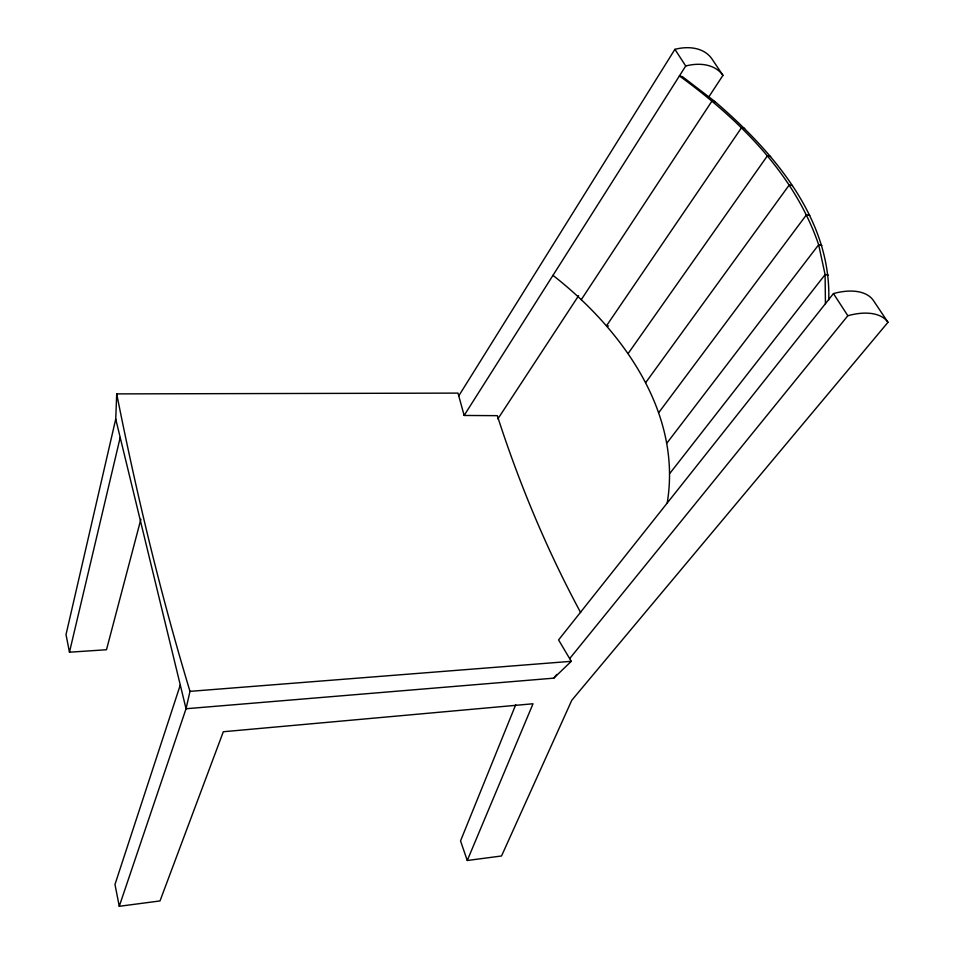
<?xml version="1.0" encoding="UTF-8"?>
<svg xmlns="http://www.w3.org/2000/svg" width="954" height="954" viewBox="0 0 954 954"><rect width="100%" height="100%" fill="white"/><g stroke="black" fill="none" stroke-linecap="round" stroke-linejoin="round"><path stroke-width="1.43" d="M140.882 519.214L106.49 649.734L69.463 652.202L66.017 634.625L115.732 419.08L116.71 393.895L458.003 393.108L464.145 415.455L497.308 415.67C519.226 483.583 546.809 549.731 580.652 612.575M667.204 503.056C682.301 411.901 621.245 328.701 552.962 275.36M116.71 393.895C136.589 494.089 160.427 593.555 189.989 691.352L186.042 708.739L119.262 906.3L160.01 900.934L223.319 731.742L533.024 703.766L467.269 860.496L501.53 855.988L571.78 700.284L887.983 322.309L873.363 300.438A56.167 31.005 -31.2 0 0 833.45 293.582L558.567 639.931L571.267 661.313L553.797 678.151L186.042 708.739L115.732 419.08M69.463 652.202L120.192 437.481M180.282 685.02L114.981 884.453L119.262 906.3M515.732 704.696L460.532 840.915L467.269 860.496M458.767 395.874L674.907 49.334A48.928 33.402 -36 0 1 711.911 58.85L722.941 75.354L708.262 97.749M464.145 415.455L685.723 65.981L674.907 49.334M497.893 418.866L578.625 295.657M581.32 299.604L712.018 100.969L715.142 101.72C773.134 151.555 831.328 218.776 828.74 299.878M628.149 353.505L767.469 155.74L770.605 156.444M645.739 382.542L789.316 184.873L792.476 185.553M658.856 412.474L806.547 214.686L809.743 215.33M667.061 442.883L818.651 244.761C794.491 173.771 738.778 119.095 679.403 75.938L682.539 76.714L715.142 101.72M669.958 473.256L825.103 274.609L818.651 244.761L821.883 245.381M556.85 674.406L553.797 678.151M569.669 658.606L847.832 315.738A56.835 30.695 -30.9 0 1 887.983 322.309M189.989 691.352L571.267 661.313M608.509 326.029L606.529 325.743L741.532 127.669L744.669 128.396M828.394 275.193L825.103 274.609L825.437 303.67M833.45 293.582L847.832 315.738M685.723 65.981A49.417 33.307 -35.5 0 1 722.941 75.354"/></g></svg>
